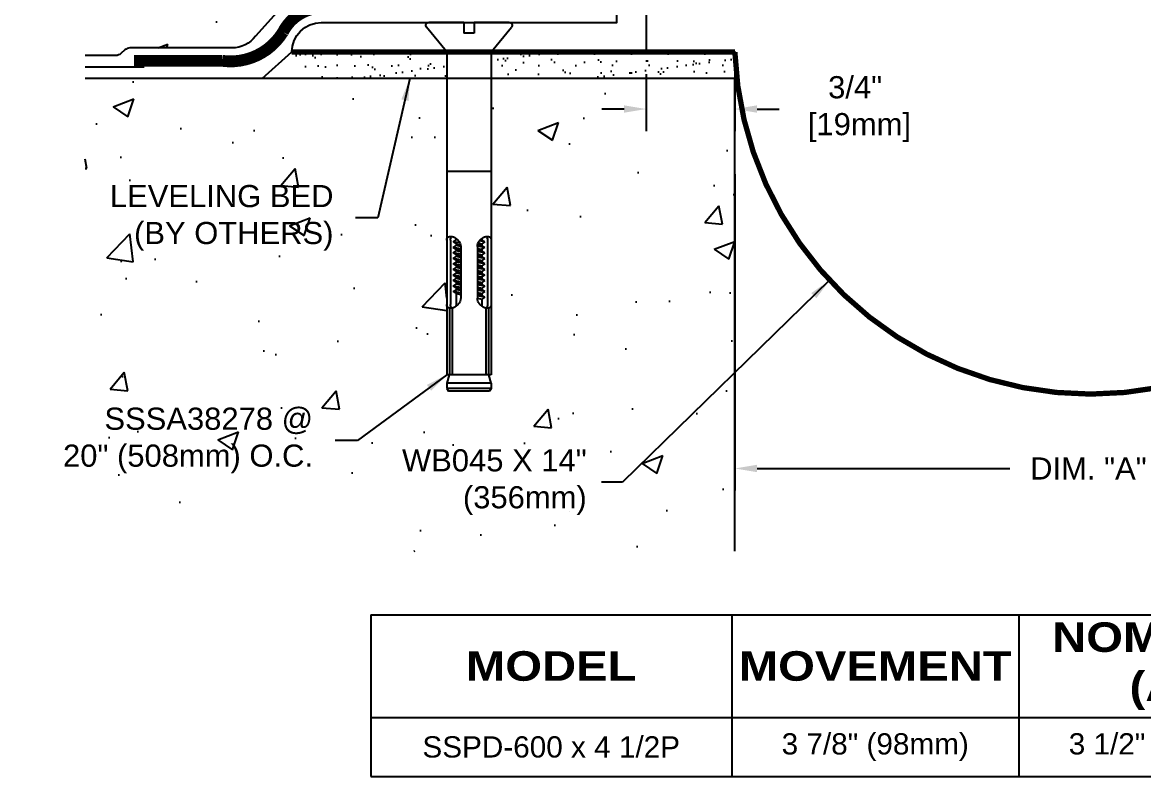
# Model space of a CAD drawing. Header units: inches. Extents: x -5.6 to 44.8, y -10.4 to 2.7.
# Drawn here: x -0.53 to 8.96, y -10.39 to -4 of the extents above; entities that cross this region are included whole.
import ezdxf

# ---------------------------------------------------------------- set-up
doc = ezdxf.new("R2010")
doc.units = ezdxf.units.IN
doc.header["$MEASUREMENT"] = 0
for name, color, linetype in [('Anchors', 4, 'Continuous'), ('Conditions', 1, 'Continuous'), ('Dimensions', 3, 'Continuous'), ('Fillers', 2, 'Continuous'), ('Metals', 7, 'Continuous'), ('Text', 2, 'Continuous')]:
    doc.layers.add(name, color=color, linetype=linetype)
doc.styles.add('ARIAL', font='arial.ttf')
doc.styles.add('Arial Bold', font='')
doc.styles.get('Arial Bold').set_extended_font_data('Arial Black')
doc.dimstyles.new('Arial', dxfattribs={"dimscale": 1.5, "dimtxt": 0.125, "dimasz": 0.125, "dimexe": 0.125, "dimexo": 0.125, "dimgap": 0.125, "dimtad": 0, "dimtih": 1, "dimtoh": 1, "dimdec": 4, "dimzin": 0, "dimdsep": 46, "dimlunit": 4, "dimtxsty": 'ARIAL', "dimcen": 0.125, "dimadec": 0, "dimazin": 0, "dimtfac": 1, "dimtdec": 4, "dimtofl": 0, "dimtmove": 0, "dimatfit": 3, "dimfxl": 0, "dimfrac": 2, "dimtolj": 1, "dimtzin": 0, "dimarcsym": 0})
pattern_1 = [(37.50000000000001, (-4.821698011085768, -8.520774528440175), (-0.006299335810960816, 0.1926823769013159), [0, -0.152, 0, -0.17, 0, -0.1625]), (7.499999999999999, (-4.821698011085768, -8.520774528440175), (0.1769776705267727, 0.282214606522974), [0, -0.082, 0, -0.137, 0, -0.0525]), (327.5, (-4.944698011085769, -8.520774528440175), (0.3114141861751495, 0.0005659053536964499), [0, -0.05, 0, -0.18, 0, -0.235]), (317.5, (-4.944698011085769, -8.520774528440175), (0.3006126604572293, 0.08776755649342492), [0, -0.025, 0, -0.118, 0, -0.135])]

# ---------------------------------------------------------------- blocks, each defined once
blk = doc.blocks.new('SSSA38278')
for p, q in [((-0.3410917030552501, 0), (-0.04499999999999993, 0)), ((-0.04499999999999993, 0), (-0.04499999999999993, -0.0900000000000003)), ((0.04499999999999993, 0), (0.3410917030552501, 0)), ((0.04499999999999993, 0), (0.04499999999999993, -0.0900000000000003)), ((-0.1908703131649041, -0.2461718594536868), (-0.3596635241220589, -0.03896466187570535)), ((-0.04499999999999993, -0.0900000000000003), (0.04499999999999993, -0.0900000000000003)), ((0.1908703131649094, -0.2461718594536846), (0.3596635241220589, -0.03896466187570535)), ((-0.1874999999999982, -0.2556455273873652), (-0.1874999999999982, -2.982017284537589)), ((0.1875000000000036, -0.2556455273873635), (0.1875000000000018, -2.982017284537589)), ((-0.1874999999999964, -1.262082627302169), (0.1875000000000018, -1.262082627302169)), ((-0.1574999999999989, -1.843436366659417), (-0.1574999999999989, -2.386931697991244)), ((-0.134999999999998, -1.856954784537589), (-0.107999999999997, -1.840454784537589)), ((-0.134999999999998, -1.856954784537589), (-0.08889864371304235, -1.848951076848881)), ((-0.134999999999998, -1.856954784537589), (-0.1079999999999988, -1.873454784537588)), ((-0.134999999999998, -1.903829784537589), (-0.1079999999999988, -1.887329784537589)), ((-0.134999999999998, -1.903829784537589), (-0.07052462396477566, -1.892636142864807)), ((-0.107999999999997, -1.829682116234681), (-0.107999999999997, -1.840454784537589)), ((-0.107999999999997, -1.840454784537589), (-0.0982781740797094, -1.838345013287526)), ((-0.07755083171936761, -1.866846892115577), (-0.1079999999999988, -1.873454784537588)), ((-0.1079999999999988, -1.873454784537588), (-0.1079999999999988, -1.887329784537589)), ((-0.1079999999999988, -1.887329784537589), (-0.07269793225857768, -1.879668745531204)), ((-0.07049999999999912, -1.896426117648689), (-0.07049999999999912, -2.333941947001973)), ((0.07050000000000267, -1.895467805370922), (0.1080000000000023, -1.887329784537588)), ((0.0705000000000009, -1.896426117648689), (0.0705000000000009, -2.333941947001973)), ((0.1080000000000023, -1.873454784537588), (0.07228235678833528, -1.881206009192898)), ((0.07750789089902987, -1.86693605347873), (0.1350000000000016, -1.856954784537589)), ((0.09329853054770254, -1.843645207595813), (0.1080000000000023, -1.840454784537589)), ((0.1080000000000023, -1.829682116234681), (0.1080000000000023, -1.840454784537588)), ((0.1350000000000016, -1.856954784537589), (0.1080000000000023, -1.840454784537589)), ((0.1350000000000016, -1.856954784537589), (0.1080000000000023, -1.873454784537588)), ((0.1080000000000023, -1.873454784537588), (0.1080000000000023, -1.887329784537588)), ((0.1350000000000016, -1.903829784537589), (0.1080000000000023, -1.887329784537589)), ((0.1575000000000006, -1.843436366659417), (0.1575000000000006, -2.386931697991244)), ((-0.134999999999998, -1.903829784537589), (-0.1079999999999988, -1.920329784537588)), ((-0.134999999999998, -1.950704784537589), (-0.1079999999999988, -1.934204784537589)), ((-0.134999999999998, -1.950704784537589), (-0.07049999999999912, -1.939506867870922)), ((-0.134999999999998, -1.950704784537589), (-0.1079999999999988, -1.967204784537588)), ((-0.134999999999998, -1.997579784537589), (-0.1079999999999988, -1.981079784537589)), ((-0.134999999999998, -1.997579784537589), (-0.07049999999999912, -1.986381867870922)), ((-0.07049999999999912, -1.912191763704255), (-0.1079999999999988, -1.920329784537588)), ((-0.1079999999999988, -1.920329784537588), (-0.1079999999999988, -1.934204784537589)), ((-0.1079999999999988, -1.934204784537589), (-0.07049999999999912, -1.926066763704256)), ((-0.07049999999999912, -1.959066763704255), (-0.1079999999999988, -1.967204784537588)), ((-0.1079999999999988, -1.967204784537588), (-0.1079999999999988, -1.981079784537589)), ((-0.1079999999999988, -1.981079784537589), (-0.07049999999999912, -1.972941763704256)), ((0.0705000000000009, -1.915027701204256), (0.1350000000000016, -1.903829784537589)), ((0.07050000000000267, -1.915027701204255), (0.1350000000000016, -1.903829784537589)), ((0.1080000000000023, -1.920329784537588), (0.0705000000000009, -1.928467805370922)), ((0.0705000000000009, -1.942342805370922), (0.1080000000000023, -1.934204784537589)), ((0.0705000000000009, -1.961902701204256), (0.1350000000000016, -1.950704784537589)), ((0.1080000000000023, -1.967204784537588), (0.0705000000000009, -1.975342805370922)), ((0.0705000000000009, -1.989217805370922), (0.1080000000000023, -1.981079784537589)), ((0.1350000000000016, -1.903829784537589), (0.1080000000000023, -1.920329784537588)), ((0.1080000000000023, -1.920329784537588), (0.1080000000000023, -1.934204784537588)), ((0.1350000000000016, -1.950704784537589), (0.1080000000000023, -1.934204784537589)), ((0.1350000000000016, -1.950704784537589), (0.1080000000000023, -1.967204784537588)), ((0.1080000000000023, -1.967204784537588), (0.1080000000000023, -1.981079784537588)), ((0.1350000000000016, -1.997579784537589), (0.1080000000000023, -1.981079784537589)), ((-0.134999999999998, -1.997579784537589), (-0.1079999999999988, -2.014079784537588)), ((-0.134999999999998, -2.044454784537589), (-0.1079999999999988, -2.027954784537589)), ((-0.134999999999998, -2.044454784537589), (-0.07049999999999912, -2.033256867870922)), ((-0.134999999999998, -2.044454784537589), (-0.1079999999999988, -2.060954784537588)), ((-0.134999999999998, -2.091329784537589), (-0.1079999999999988, -2.074829784537589)), ((-0.134999999999998, -2.091329784537589), (-0.07049999999999912, -2.080131867870922)), ((-0.07049999999999912, -2.005941763704255), (-0.1079999999999988, -2.014079784537588)), ((-0.1079999999999988, -2.014079784537588), (-0.1079999999999988, -2.027954784537589)), ((-0.1079999999999988, -2.027954784537589), (-0.07049999999999912, -2.019816763704256)), ((-0.07049999999999912, -2.052816763704255), (-0.1079999999999988, -2.060954784537588)), ((-0.1079999999999988, -2.060954784537588), (-0.1079999999999988, -2.074829784537589)), ((-0.1079999999999988, -2.074829784537589), (-0.07049999999999912, -2.066691763704255)), ((0.0705000000000009, -2.008777701204256), (0.1350000000000016, -1.997579784537589)), ((0.1080000000000023, -2.014079784537588), (0.0705000000000009, -2.022217805370922)), ((0.0705000000000009, -2.036092805370922), (0.1080000000000023, -2.027954784537589)), ((0.0705000000000009, -2.055652701204256), (0.1350000000000016, -2.044454784537589)), ((0.1080000000000023, -2.060954784537588), (0.0705000000000009, -2.069092805370922)), ((0.0705000000000009, -2.082967805370922), (0.1080000000000023, -2.074829784537589)), ((0.1350000000000016, -1.997579784537589), (0.1080000000000023, -2.014079784537588)), ((0.1080000000000023, -2.014079784537588), (0.1080000000000023, -2.027954784537588)), ((0.1350000000000016, -2.044454784537589), (0.1080000000000023, -2.027954784537589)), ((0.1350000000000016, -2.044454784537589), (0.1080000000000023, -2.060954784537588)), ((0.1080000000000023, -2.060954784537588), (0.1080000000000023, -2.074829784537588)), ((0.1350000000000016, -2.091329784537589), (0.1080000000000023, -2.074829784537589)), ((-0.134999999999998, -2.091329784537589), (-0.1079999999999988, -2.107829784537588)), ((-0.134999999999998, -2.138204784537589), (-0.1079999999999988, -2.121704784537589)), ((-0.134999999999998, -2.138204784537589), (-0.07049999999999912, -2.127006867870922)), ((-0.134999999999998, -2.138204784537589), (-0.1079999999999988, -2.154704784537588)), ((-0.134999999999998, -2.185079784537589), (-0.1079999999999988, -2.168579784537589)), ((-0.134999999999998, -2.185079784537589), (-0.07049999999999912, -2.173881867870922)), ((-0.07049999999999912, -2.099691763704255), (-0.1079999999999988, -2.107829784537588)), ((-0.1079999999999988, -2.107829784537588), (-0.1079999999999988, -2.121704784537589)), ((-0.1079999999999988, -2.121704784537589), (-0.07049999999999912, -2.113566763704255)), ((-0.07049999999999912, -2.146566763704255), (-0.1079999999999988, -2.154704784537588)), ((-0.1079999999999988, -2.154704784537588), (-0.1079999999999988, -2.168579784537589)), ((-0.1079999999999988, -2.168579784537589), (-0.07049999999999912, -2.160441763704256)), ((0.0705000000000009, -2.102527701204256), (0.1350000000000016, -2.091329784537589)), ((0.1080000000000023, -2.107829784537588), (0.0705000000000009, -2.115967805370922)), ((0.0705000000000009, -2.129842805370922), (0.1080000000000023, -2.121704784537589)), ((0.0705000000000009, -2.149402701204256), (0.1350000000000016, -2.138204784537589)), ((0.1080000000000023, -2.154704784537588), (0.0705000000000009, -2.162842805370922)), ((0.0705000000000009, -2.176717805370922), (0.1080000000000023, -2.168579784537589)), ((0.1350000000000016, -2.091329784537589), (0.1080000000000023, -2.107829784537588)), ((0.1080000000000023, -2.107829784537588), (0.1080000000000023, -2.121704784537588)), ((0.1350000000000016, -2.138204784537589), (0.1080000000000023, -2.121704784537589)), ((0.1350000000000016, -2.138204784537589), (0.1080000000000023, -2.154704784537588)), ((0.1080000000000023, -2.154704784537588), (0.1080000000000023, -2.168579784537588)), ((0.1350000000000016, -2.185079784537589), (0.1080000000000023, -2.168579784537589)), ((-0.134999999999998, -2.185079784537589), (-0.1079999999999988, -2.201579784537588)), ((-0.134999999999998, -2.231954784537589), (-0.1079999999999988, -2.215454784537589)), ((-0.134999999999998, -2.231954784537589), (-0.07049999999999912, -2.220756867870922)), ((-0.134999999999998, -2.231954784537589), (-0.1079999999999988, -2.248454784537588)), ((-0.134999999999998, -2.278829784537589), (-0.1079999999999988, -2.262329784537589)), ((-0.134999999999998, -2.278829784537589), (-0.07049999999999912, -2.267631867870922)), ((-0.07049999999999912, -2.193441763704255), (-0.1079999999999988, -2.201579784537588)), ((-0.1079999999999988, -2.201579784537588), (-0.1079999999999988, -2.215454784537589)), ((-0.1079999999999988, -2.215454784537589), (-0.07049999999999912, -2.207316763704255)), ((-0.07049999999999912, -2.240316763704255), (-0.1079999999999988, -2.248454784537588)), ((-0.1079999999999988, -2.248454784537588), (-0.1079999999999988, -2.262329784537589)), ((-0.1079999999999988, -2.262329784537589), (-0.07049999999999912, -2.254191763704255)), ((0.0705000000000009, -2.196277701204256), (0.1350000000000016, -2.185079784537589)), ((0.1080000000000023, -2.201579784537588), (0.0705000000000009, -2.209717805370922)), ((0.0705000000000009, -2.223592805370922), (0.1080000000000023, -2.215454784537589)), ((0.0705000000000009, -2.243152701204256), (0.1350000000000016, -2.231954784537589)), ((0.1080000000000023, -2.248454784537588), (0.0705000000000009, -2.256592805370922)), ((0.0705000000000009, -2.270467805370922), (0.1080000000000023, -2.262329784537589)), ((0.1350000000000016, -2.185079784537589), (0.1080000000000023, -2.201579784537588)), ((0.1080000000000023, -2.201579784537588), (0.1080000000000023, -2.215454784537588)), ((0.1350000000000016, -2.231954784537589), (0.1080000000000023, -2.215454784537589)), ((0.1350000000000016, -2.231954784537589), (0.1080000000000023, -2.248454784537588)), ((0.1080000000000023, -2.248454784537588), (0.1080000000000023, -2.262329784537588)), ((0.1350000000000016, -2.278829784537589), (0.1080000000000023, -2.262329784537589)), ((-0.134999999999998, -2.278829784537589), (-0.1079999999999988, -2.295329784537588)), ((-0.134999999999998, -2.325704784537589), (-0.1079999999999988, -2.309204784537589)), ((-0.134999999999998, -2.325704784537589), (-0.07049999999999912, -2.314506867870922)), ((-0.134999999999998, -2.325704784537589), (-0.1079999999999988, -2.342204784537588)), ((-0.07049999999999912, -2.287191763704255), (-0.1079999999999988, -2.295329784537588)), ((-0.1079999999999988, -2.295329784537588), (-0.1079999999999988, -2.309204784537589)), ((-0.1079999999999988, -2.309204784537589), (-0.07049999999999912, -2.301066763704255)), ((-0.07049646382132302, -2.33406599630437), (-0.1079999999999988, -2.342204784537588)), ((-0.1079999999999988, -2.342204784537588), (-0.1079999999999988, -2.40068594841598)), ((0.0705000000000009, -2.290027701204256), (0.1350000000000016, -2.278829784537589)), ((0.1080000000000023, -2.295329784537588), (0.0705000000000009, -2.303467805370922)), ((0.1350000000000016, -2.278829784537589), (0.1080000000000023, -2.295329784537588)), ((0.1080000000000023, -2.295329784537588), (0.1080000000000023, -2.400685948415981)), ((-0.1659559178781702, -2.419725780113072), (-0.1659559178781702, -2.982017284537589)), ((-0.1434559178781694, -2.419725780113072), (-0.1434559178781694, -2.982017284537589)), ((0.1434559178781729, -2.419725780113072), (0.1434559178781729, -2.982017284537589)), ((0.1659559178781738, -2.419725780113072), (0.1659559178781738, -2.982017284537589)), ((-0.1874999999999982, -3.052892284537589), (-0.1681891304347811, -2.982017284537589)), ((-0.1874999999999982, -2.982017284537589), (0.1875000000000018, -2.982017284537589)), ((0.1681891304347847, -2.982017284537589), (0.1875000000000018, -3.052892284537589)), ((-0.1874999999999982, -3.052892284537589), (0.1875000000000018, -3.052892284537589)), ((-0.1874999999999982, -3.052892284537589), (-0.1874999999999982, -3.099392284537589)), ((-0.1874999999999982, -3.099392284537589), (0.1875000000000018, -3.099392284537589)), ((-0.1874999999999982, -3.099392284537589), (-0.1740766062413392, -3.122642284537589)), ((-0.1740766062413392, -3.122642284537589), (0.1740766062413428, -3.122642284537589)), ((0.1875000000000018, -3.099392284537589), (0.1740766062413428, -3.122642284537589)), ((0.1875000000000018, -3.052892284537589), (0.1875000000000018, -3.099392284537589))]:
    blk.add_line(p, q)
for centre, radius, start, end in [((-0.3410917030552501, -0.02390829694312524), 0.023908296943125, 90, 219.0320349742311), ((0.3410917030552501, -0.02390829694312524), 0.023908296943125, 320.9679650257689, 90), ((-0.2024999999999988, -0.2556455273873652), 0.015, 0, 39.16663052520645), ((0.2025000000000041, -0.2556455273873635), 0.015, 140.8333694747935, 180), ((-0.1351107510619762, -1.843436366659418), 0.05238924893802194, 168.9393985735235, 179.9999999999991), ((-0.1594670415355157, -1.838675243002072), 0.02757197301756856, 135.0000000000002, 168.9393985735235), ((-0.1594670415355157, -1.838675243002072), 0.02757197301756785, 101.0606014264763, 135.0000000000003), ((-0.1547059178781698, -1.86303153347561), 0.05238924893802094, 76.61230277806827, 101.060601426476), ((-0.1051107510619769, -1.843436366659416), 0.05238924893802194, 168.9393985735254, 180.000000000001), ((-0.1294670415355146, -1.838675243002072), 0.02757197301756856, 135.0000000000002, 168.9393985735235), ((-0.1294670415355146, -1.838675243002072), 0.02757197301756781, 110.9085460338362, 135.0000000000002), ((-0.1607100265405634, -1.888258170099312), 0.07832055272657266, 59.3027814434011, 76.61230277806806), ((-0.179146058819299, -1.919311421108756), 0.1144341469043627, 44.99999999999954, 59.30278144340061), ((-0.179146058819299, -1.919311421108757), 0.1144341469043627, 30.69721855659908, 45.00000000000025), ((-0.1480928078098547, -1.900875388830022), 0.07832055272657383, 13.38769722193294, 30.69721855659988), ((-0.1228661711861516, -1.894871280167632), 0.05238924893802151, 358.2992940248777, 13.38769722193558), ((0.1228661711861552, -1.894871280167632), 0.05238924893802151, 166.6123027780644, 181.7007059751223), ((0.1480928078098582, -1.900875388830022), 0.07832055272657347, 149.3027814434007, 166.6123027780678), ((0.1791460588193008, -1.919311421108757), 0.1144341469043627, 134.9999999999997, 149.3027814434009), ((0.1791460588193026, -1.919311421108757), 0.1144341469043636, 120.697218556599, 135.0000000000002), ((0.160710026540567, -1.888258170099312), 0.07832055272657247, 103.387697221932, 120.6972185565989), ((0.1294670415355181, -1.838675243002072), 0.02757197301756781, 44.9999999999998, 69.09145396616384), ((0.1547059178781733, -1.86303153347561), 0.05238924893802094, 78.939398573524, 103.3876972219317), ((0.1294670415355181, -1.838675243002073), 0.02757197301756869, 11.06060142647698, 45.00000000000039), ((0.1051107510619804, -1.843436366659416), 0.05238924893802194, 359.9999999999991, 11.06060142647459), ((0.1594670415355193, -1.838675243002071), 0.02757197301756756, 44.99999999999924, 78.9393985735235), ((0.1594670415355175, -1.838675243002073), 0.02757197301756869, 11.06060142647698, 45.00000000000039), ((0.1351107510619798, -1.843436366659418), 0.05238924893802194, 9.15999748261493e-13, 11.06060142647651), ((-0.179146058819299, -2.311056643541905), 0.114434146904363, 314.9999999999999, 329.302781443401), ((-0.1480928078098547, -2.329492675820639), 0.07832055272657402, 329.3027814434, 346.612302778067), ((-0.1228661711861516, -2.335496784483031), 0.05238924893802106, 346.6123027780645, 1.70070597512229), ((0.1228661711861552, -2.335496784483031), 0.05238924893802106, 178.2992940248777, 193.3876972219355), ((0.1480928078098582, -2.32949267582064), 0.07832055272657361, 193.3876972219321, 210.6972185565991), ((0.1791460588193026, -2.311056643541905), 0.114434146904363, 210.6972185565989, 225.0000000000001), ((-0.1351107510619762, -2.386931697991244), 0.05238924893802252, 180.000000000001, 191.0606014264766), ((-0.1594670415355157, -2.39169282164859), 0.02757197301756831, 191.0606014264768, 225.0000000000002), ((-0.1594670415355157, -2.39169282164859), 0.02757197301756787, 225, 258.9393985735239), ((-0.1547059178781698, -2.367336531175052), 0.05238924893802088, 258.939398573524, 283.3876972219317), ((-0.1051107510619751, -2.386931697991245), 0.05238924893802251, 179.999999999999, 191.0606014264746), ((-0.1294670415355146, -2.39169282164859), 0.02757197301756831, 191.0606014264768, 225.0000000000002), ((-0.1294670415355146, -2.39169282164859), 0.02757197301756801, 224.9999999999989, 249.0914539661632), ((-0.1607100265405634, -2.342109894551349), 0.07832055272657272, 283.3876972219319, 300.6972185565987), ((-0.179146058819299, -2.311056643541906), 0.1144341469043621, 300.697218556599, 315.0000000000002), ((0.1791460588193026, -2.311056643541905), 0.1144341469043631, 225.0000000000002, 239.3027814434013), ((0.160710026540567, -2.34210989455135), 0.07832055272657241, 239.3027814434009, 256.6123027780679), ((0.1294670415355181, -2.39169282164859), 0.02757197301756801, 290.9085460338368, 315.0000000000009), ((0.1547059178781733, -2.367336531175052), 0.05238924893802088, 256.6123027780683, 281.060601426476), ((0.1294670415355181, -2.391692821648589), 0.02757197301756844, 314.9999999999993, 348.9393985735226), ((0.1051107510619786, -2.386931697991245), 0.05238924893802251, 348.9393985735254, 9.66888623164909e-13), ((0.1594670415355193, -2.39169282164859), 0.0275719730175675, 281.0606014264764, 315.0000000000006), ((0.1594670415355193, -2.391692821648589), 0.02757197301756844, 314.9999999999993, 348.9393985735226), ((0.1351107510619798, -2.386931697991244), 0.05238924893802249, 348.9393985735234, 359.9999999999991)]:
    blk.add_arc(centre, radius, start, end)
blk = doc.blocks.new('*D2')
at = {"layer": 'Defpoints', "color": 0}
for p in [(5.500000016055347, -5.102820559922916), (11.52250001605514, -5.102820559922915), (11.52250001605514, -7.780703635695866)]:
    blk.add_point(p, dxfattribs=at)
at = {"layer": 'Dimensions', "color": 0, "lineweight": -2}
for p, q in [((5.500000016055347, -5.290320559922916), (5.500000016055347, -7.968203635695866)), ((11.52250001605514, -5.290320559922915), (11.52250001605514, -7.968203635695866)), ((5.687500016055347, -7.780703635695866), (7.828255290912105, -7.780703635695866)), ((11.33500001605514, -7.780703635695866), (9.157126368674724, -7.780703635695866))]:
    blk.add_line(p, q, dxfattribs=at)
at = {"layer": 'Dimensions', "color": 0}
for points in [[(5.687500016055347, -7.749453635695866), (5.687500016055347, -7.811953635695866), (5.500000016055347, -7.780703635695866)], [(11.33500001605514, -7.749453635695866), (11.33500001605514, -7.811953635695866), (11.52250001605514, -7.780703635695866)]]:
    blk.add_solid(points, dxfattribs=at)
at = {"layer": 'Dimensions', "color": 0, "insert": (8.492690829793414, -7.780703635695866), "char_height": 0.1875, "attachment_point": 5, "style": 'ARIAL'}
blk.add_mtext('\\A1;DIM. "A"', dxfattribs=at)
blk = doc.blocks.new('*D4')
at = {"layer": 'Defpoints', "color": 0}
for p in [(4.750000016055356, -4.255123596611389), (5.500000016055347, -4.255123596611394), (4.750000016055356, -4.738025537282947)]:
    blk.add_point(p, dxfattribs=at)
at = {"layer": 'Dimensions', "color": 0, "lineweight": -2}
for p, q in [((4.750000016055356, -4.442623596611389), (4.750000016055356, -4.925525537282947)), ((5.500000016055347, -4.442623596611394), (5.500000016055347, -4.925525537282947)), ((4.562500016055356, -4.738025537282947), (4.375000016055356, -4.738025537282947)), ((5.687500016055347, -4.738025537282947), (5.875000016055348, -4.738025537282947))]:
    blk.add_line(p, q, dxfattribs=at)
at = {"layer": 'Dimensions', "color": 0}
for points in [[(4.562500016055356, -4.706775537282947), (4.562500016055356, -4.769275537282947), (4.750000016055356, -4.738025537282947)], [(5.687500016055347, -4.706775537282947), (5.687500016055347, -4.769275537282947), (5.500000016055347, -4.738025537282947)]]:
    blk.add_solid(points, dxfattribs=at)
at = {"layer": 'Dimensions', "color": 0, "insert": (6.51814036394075, -4.738025537282947), "char_height": 0.1875, "attachment_point": 5, "style": 'ARIAL'}
blk.add_mtext('\\A1;3/4"\\P [19mm]', dxfattribs=at)
blk = doc.blocks.new('CSA3X3X14')
at = {"layer": 'Metals'}
blk.add_lwpolyline([(0.25, 2.749999999999998, 0.4142135623730961), (0, 3), (0, 0), (3, 0, 0.4142135623730951), (2.75, 0.25), (0.25, 0.25)], format="xyb", close=True, dxfattribs=at)
blk = doc.blocks.new('*T18')
at = {"layer": 'Conditions', "color": 0, "linetype": 'ByBlock', "lineweight": -2}
for p, q in [((0, 0), (15.57920468352838, 0)), ((0, 0), (0, -1.36869258753979)), ((3.054867447254731, 0), (3.054867447254731, -1.36869258753979)), ((5.484734894509462, 0), (5.484734894509462, -1.36869258753979)), ((7.914602341764192, 0), (7.914602341764192, -1.36869258753979)), ((10.34446978901892, 0), (10.34446978901892, -1.36869258753979)), ((12.77433723627365, 0), (12.77433723627365, -1.36869258753979)), ((15.57920468352838, 0), (15.57920468352838, -1.36869258753979)), ((0, -0.8686925875397904), (15.57920468352838, -0.8686925875397904)), ((0, -1.36869258753979), (15.57920468352838, -1.36869258753979))]:
    blk.add_line(p, q, dxfattribs=at)
at = {"layer": 'Conditions', "color": 0, "attachment_point": 5, "style": 'ARIAL'}
for s, insert, char_height, width in [('{\\fArial Black|b0|i0|c0|p34;\\C2;NOMINAL (A)}', (6.699668618136826, -0.4343462937698952), 0.25, 2.309867447254731), ('{\\fArial Black|b0|i0|c0|p34;\\C2;MIN (A)}', (9.129536065391559, -0.4343462937698952), 0.25, 2.309867447254731), ('{\\fArial Black|b0|i0|c0|p34;\\C2;MAX (A)}', (11.55940351264629, -0.4343462937698952), 0.25, 2.309867447254731), ('{\\fArial Black|b0|i0|c0|p34;\\C2;MODEL}', (1.527433723627365, -0.4343462937698952), 0.25, 2.934867447254731), ('{\\fArial Black|b0|i0|c0|p34;\\C2;MOVEMENT}', (4.269801170882095, -0.4343462937698952), 0.25, 2.309867447254731), ('{\\C2;SSPD-600 x 4 1/2P}', (1.527433723627365, -1.11869258753979), 0.18, 2.934867447254731), ('{\\C2;3 7/8" (98mm)}', (4.269801170882095, -1.11869258753979), 0.18, 2.309867447254731), ('{\\C2;3 1/2" (89mm)}', (6.699668618136826, -1.11869258753979), 0.18, 2.309867447254731), ('{\\C2;2 1/8" (54mm)}', (9.129536065391559, -1.11869258753979), 0.18, 2.309867447254731), ('{\\C2;6" (152mm)}', (11.55940351264629, -1.11869258753979), 0.18, 2.309867447254731)]:
    blk.add_mtext(s, dxfattribs=dict(at, insert=insert, char_height=char_height, width=width))
at = {"layer": 'Conditions', "color": 2, "width": 2.684867447254731, "attachment_point": 5}
for s, insert, char_height, style in [(' (B)', (14.17677095990102, -0.4343462937698952), 0.25, 'Arial Bold'), ('10 3/4" (273mm)', (14.17677095990102, -1.11869258753979), 0.1875, 'ARIAL')]:
    blk.add_mtext(s, dxfattribs=dict(at, insert=insert, char_height=char_height, style=style))

msp = doc.modelspace()

# ---------------------------------------------------------------- hatches: boundary and pattern name
at = {"layer": 'Conditions'}
h = msp.add_hatch(dxfattribs=at)
h.set_pattern_fill('AR-CONC', color=256, scale=0.25)
h.set_pattern_definition([(49.99999999999999, (0, 0), (1.793150456501884, -0.1568803374564878), [0.1875, -2.0625]), (355, (0, 0), (-0.3468783340325, 1.88048033425003), [0.15, -1.65]), (100.45144446, (0.1494292025, -0.01307336), (1.44627211681778, 1.723599977421574), [0.15935048, -1.75285528]), (46.18420000000001, (0, 0.5), (2.668103326678931, -0.4137982019826913), [0.28125, -3.09375]), (96.63563549, (0.2223418625, 0.4655167325), (2.336654864185571, 2.435296501936376), [0.239025855, -2.6292844]), (351.1841639899999, (0, 0.5), (2.336654862636933, 2.435296500674975), [0.225, -2.4750000025]), (21, (0.25, 0.375), (1.492267630296154, -1.006547226663347), [0.1875, -2.0625]), (326.0000000000001, (0.25, 0.375), (0.6082883298039543, 1.812875112617133), [0.15, -1.65]), (71.45144474, (0.374355635, 0.291121065), (2.100555941824928, 0.8063278820158846), [0.159350475, -1.75285528]), (37.50000000000001, (0, 0), (0.03039963829322667, 0.8322346345782787), [0, -1.63, 0, -1.675, 0, -1.65625]), (7.499999999999999, (0, 0), (0.6576738436053715, 0.9860292797059006), [0, -0.955, 0, -1.5925, 0, -0.63125]), (327.5, (-0.5575, 0), (1.334556090431023, -0.0563871793359495), [0, -0.625, 0, -1.95, 0, -2.5875]), (317.5, (-0.8075, 0), (1.457965423355966, 0.2502624558307941), [0, -0.8125, 0, -1.295, 0, -1.8375])])
h.paths.add_polyline_path([(3.064496921399762, -1.510656488790119e-09), (2.797889708594587, -1.510656488790119e-09), (-3.33066907387547e-15, -2.220446049250313e-16), (-3.552713678800501e-15, -4.284855725820147), (0.2611655901747949, -4.284855725820147, 0.1862621352433712), (0.3031517609376435, -4.268652717781537), (0.3381947966240637, -4.236872621104721, -0.1862621352433711), (0.3801809673869125, -4.220669613066111), (1.242786265140929, -4.220669613066111, 0.2363382308555702), (1.442939743586521, -4.120464756732821), (1.672947940725631, -3.864559154239362, -0.2363382308555738), (1.873101419171224, -3.76435429790607), (3.064496921399762, -3.76435429790607)])
h.paths.add_polyline_path([(0.1138554419685291, -1.425329820725491), (2.960760285079034, -1.425329820725491), (2.960760285079034, -0.7229935315031171), (0.1138554419685291, -0.7229935315031171)], flags=24)
h.paths.add_polyline_path([(-1.412433685764735, -2.998540834663672), (1.962694213280285, -2.998540834663672), (1.962694213280285, -2.296332444486319), (-1.412433685764735, -2.296332444486319)], flags=9)
h = msp.add_hatch(dxfattribs=at)
h.set_pattern_fill('AR-SAND', color=256, scale=0.1, style=0)
h.set_pattern_definition(pattern_1)
h.paths.add_polyline_path([(3.062500016055353, -4.260769123998752, 0.09676872664089674), (3.061397066840268, -4.255123596611389), (1.750000016055356, -4.255123596611389), (1.750000016055356, -4.480123596611389), (3.062500016055353, -4.480123596611389)])
h = msp.add_hatch(dxfattribs=at)
h.set_pattern_fill('AR-SAND', color=256, scale=0.1, style=0)
h.set_pattern_definition(pattern_1)
h.paths.add_polyline_path([(5.500000016055349, -4.255123596611394), (3.438602965270437, -4.255123596611391, 0.09676872664084307), (3.437500016055354, -4.260769123998752), (3.437500016055354, -4.480123596611392), (5.500000016055347, -4.480123596611396)])
h = msp.add_hatch(dxfattribs=at)
h.set_pattern_fill('AR-CONC', color=256, scale=0.25, style=0)
h.set_pattern_definition([(49.99999999999999, (-4.821698011085768, -8.520774528440175), (1.793150456501884, -0.1568803374564878), [0.1875, -2.0625]), (355, (-4.821698011085768, -8.520774528440175), (-0.3468783340325, 1.88048033425003), [0.15, -1.65]), (100.4514, (-4.672268811085768, -8.533847878440174), (1.446273454285054, 1.723598855152384), [0.1593504749999999, -1.752855279999999]), (46.18420000000001, (-4.821698011085768, -8.020774528440175), (2.668102621564111, -0.4137975358225452), [0.28125, -3.09375]), (96.6356, (-4.599356148585768, -8.055257795940175), (2.336656763871758, 2.435294677251104), [0.23902572, -2.6292825]), (351.1842, (-4.821698011085768, -8.020774528440175), (2.336654862834068, 2.435296502313312), [0.225, -2.475]), (21, (-4.571698011085768, -8.145774528440175), (1.492267630296154, -1.006547226663347), [0.1875, -2.0625]), (326.0000000000001, (-4.571698011085768, -8.145774528440175), (0.6082883298039543, 1.812875112617133), [0.15, -1.65]), (71.4514, (-4.447342428585769, -8.229653543440175), (2.100556571453725, 0.806326241774881), [0.159350475, -1.75285528]), (37.50000000000001, (-4.821698011085768, -8.520774528440175), (0.03039963829322667, 0.8322346345782787), [0, -1.63, 0, -1.675, 0, -1.65625]), (7.499999999999999, (-4.821698011085768, -8.520774528440175), (0.6576738436053715, 0.9860292797059006), [0, -0.955, 0, -1.5925, 0, -0.63125]), (327.5, (-5.379198011085768, -8.520774528440175), (1.334556090431023, -0.0563871793359495), [0, -0.625, 0, -1.95, 0, -2.5875]), (317.5, (-5.629198011085768, -8.520774528440175), (1.457965423355966, 0.2502624558307941), [0, -0.8125, 0, -1.295, 0, -1.8375])])
h.paths.add_polyline_path([(5.500000016055347, -4.480123596611396), (3.437500016055354, -4.480123596611392), (3.437500016055353, -6.987140881148978), (3.418189146490137, -6.987140881148978), (3.437500016055354, -7.058015881148982), (3.437500016055354, -7.104515881148977), (3.424076622296697, -7.127765881148978), (3.075923409814013, -7.127765881148978), (3.062500016055356, -7.104515881148981), (3.062500016055354, -7.058015881148974), (3.081810885620571, -6.987140881148978), (3.062500016055353, -6.987140881148978), (3.062500016055353, -4.48012359661139), (1.500000016055356, -4.480123596611389), (-8.881784197001252e-16, -4.480123596611389), (0, -8.480123596611396), (5.500000016055347, -8.480123596611396)])
h.paths.add_polyline_path([(-0.3844467959562223, -5.092922520631395), (1.568699520551281, -5.092922520631395), (1.568699520551281, -5.748319860331259), (-0.3844467959562223, -5.748319860331259)], flags=9)

# ---------------------------------------------------------------- linework, layer by layer
msp.add_line((-3.552713678800501e-15, -4.379833155570143), (0.5002504583923049, -4.379833155570143), dxfattribs=at)
msp.add_lwpolyline([(3.064496925009895, -3.021308064843353e-09), (3.064496921399762, -3.76435429790607), (1.873101419171224, -3.76435429790607, 0.236338230855574), (1.672947940725631, -3.864559154239362), (1.442939743586521, -4.120464756732821, -0.2363382308555714), (1.242786265140928, -4.220669613066111), (0.380180967386913, -4.220669613066111, 0.1862621352433805), (0.3381947966240624, -4.236872621104723), (0.3031517609376451, -4.268652717781535, -0.1862621352433816), (0.2611655901747945, -4.284855725820147), (-3.552713678800501e-15, -4.284855725820147)], format="xyb", dxfattribs=at)
msp.add_lwpolyline([(5.500000016055347, -4.480123596611396), (1.500000016055356, -4.480123596611389), (1.750000016055356, -4.255123596611389), (5.500000016055347, -4.255123596611394)], close=True, dxfattribs=at)
msp.add_lwpolyline([(5.500000016055347, -8.480123596611396), (5.500000016055347, -4.480123596611396), (1.605535615567533e-08, -4.480123596611389)], dxfattribs=at)
at = {"layer": 'Fillers'}
for points, const_width in [([(0.4149935282043664, -4.33012359661139), (1.16144791954056, -4.33012359661139, 0.297016365880949), (1.674832019973454, -4.086985734134144, -0.2838842255240975), (2.013411041106277, -3.880501581126664), (4.22482404187854, -3.880501581126664, 0.4058086447974758), (4.35867531254137, -3.74348860271599), (4.35867531254137, -3.74348860271599), (4.12500000802768, -2.284881110990419), (4.199999999999994, -0.385515234543643, -0.8582024731276421), (4.525707734450744, -0.385515234543643, -0.05493737734691288), (4.466371372096258, -0.9239217004198501, 0.1788182036553834)], 0.1), ([(1.75000000784383, -4.255123604001763), (5.500000016055347, -4.255123604001763, 0.9617433111175598), (11.52250001605514, -4.255123604001763), (15.27250001605514, -4.255123596611394)], 0.045)]:
    msp.add_lwpolyline(points, format="xyb", dxfattribs=dict(at, const_width=const_width))

# ---------------------------------------------------------------- block references
msp.add_blockref('*T18', (2.418370556257003, -9.020326694292475))
at = {"layer": 'Anchors', "xscale": -1}
msp.add_blockref('SSSA38278', (3.250000016055356, -4.005123596611389), dxfattribs=at)
at = {"layer": 'Metals', "xscale": -1}
msp.add_blockref('CSA3X3X14', (4.75000000784383, -4.255123596611389), dxfattribs=at)

# ---------------------------------------------------------------- texts
at = {"layer": 'Text', "char_height": 0.1875, "attachment_point": 6, "style": 'ARIAL'}
for s, insert, width in [('LEVELING BED\\P(BY OTHERS)', (2.103008198512249, -5.659477652783782), 3.953314618525752), ('SSSA38278 @\\P20" (508mm) O.C.', (1.92987035259015, -7.544005369051451), 3.66475156491434)]:
    msp.add_mtext(s, dxfattribs=dict(at, insert=insert, width=width))
at = {"layer": 'Text', "insert": (4.246271926658522, -7.896284128001042), "char_height": 0.1875, "attachment_point": 6, "style": 'ARIAL'}
msp.add_mtext('WB045 X 14"\\P(356mm)', dxfattribs=at)

# ---------------------------------------------------------------- dimensions: what is measured, and where the dimension line sits
at = {"layer": 'Dimensions'}
dim = msp.add_linear_dim(base=(4.750000016055356, -4.738025537282947), p1=(5.500000016055347, -4.255123596611394), p2=(4.750000016055356, -4.255123596611389), dimstyle='Arial', override={"dimpost": '\\X'}, dxfattribs=at)
dim.commit()
dim.dimension.update_dxf_attribs({"geometry": '*D4', "text_midpoint": (6.51814036394075, -4.738025537282947), "dimtype": 160})
dim = msp.add_linear_dim(base=(11.52250001605514, -7.780703635695866), p1=(5.500000016055347, -5.102820559922916), p2=(11.52250001605514, -5.102820559922915), text='DIM. "A"', dimstyle='Arial', override={"dimpost": '\\X'}, dxfattribs=at)
dim.commit()
dim.dimension.update_dxf_attribs({"geometry": '*D2', "text_midpoint": (8.492690829793414, -7.780703635695866), "dimtype": 160})

# ---------------------------------------------------------------- leaders
at = {"layer": 'Text', "annotation_type": 0, "has_hookline": 1, "hookline_direction": 1}
for points, text_width in [([(2.750000016055352, -4.480123596611392), (2.478008198512249, -5.659477652783782), (2.290508198512249, -5.659477652783782)], 1.859396316507503), ([(3.062500016055354, -6.987140881148978), (2.30487035259015, -7.544005369051451), (2.11737035259015, -7.544005369051451)], 2.085777626193724)]:
    msp.add_leader(points, dimstyle='Arial', override={"dimgap": 0.125, "dimtad": 0}, dxfattribs=dict(at, text_width=text_width))
at = {"layer": 'Text'}
msp.add_leader([(6.302289310248618, -6.187491276457344), (4.548522493622549, -7.896284128001032), (4.371271926658522, -7.896284128001042)], dimstyle='Arial', dxfattribs=at)

doc.saveas('drawing.dxf')
